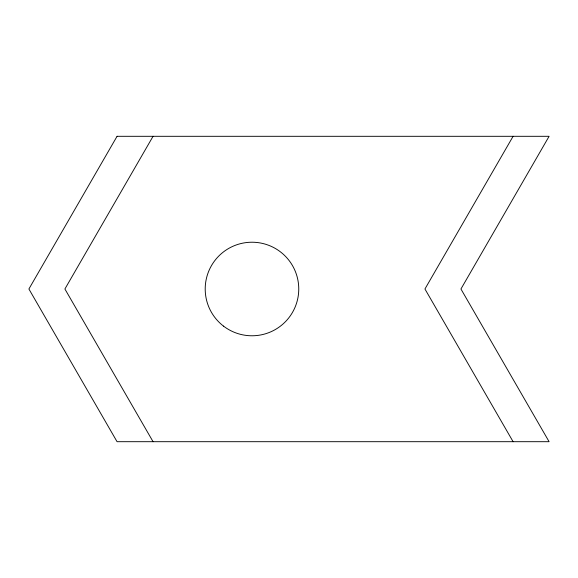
<?xml version="1.0" encoding="UTF-8"?>
<svg xmlns="http://www.w3.org/2000/svg" width="578" height="578" viewBox="0 0 578 578"><rect width="100%" height="100%" fill="white"/><g stroke="black" fill="none" stroke-linecap="round" stroke-linejoin="round"><path stroke-width="0.87" d="M153.062 136.307L64.902 289L153.062 441.693M513.098 136.307L424.938 289L513.098 441.693M117.059 136.307L28.9 289L117.059 441.693L549.1 441.693L460.941 289L549.1 136.307L117.059 136.307M223.513 326.108A46.767 46.767 0 0 0 298.356 295.105A46.767 46.767 0 0 0 234.083 245.787A46.767 46.767 0 0 0 223.513 326.108"/></g></svg>
